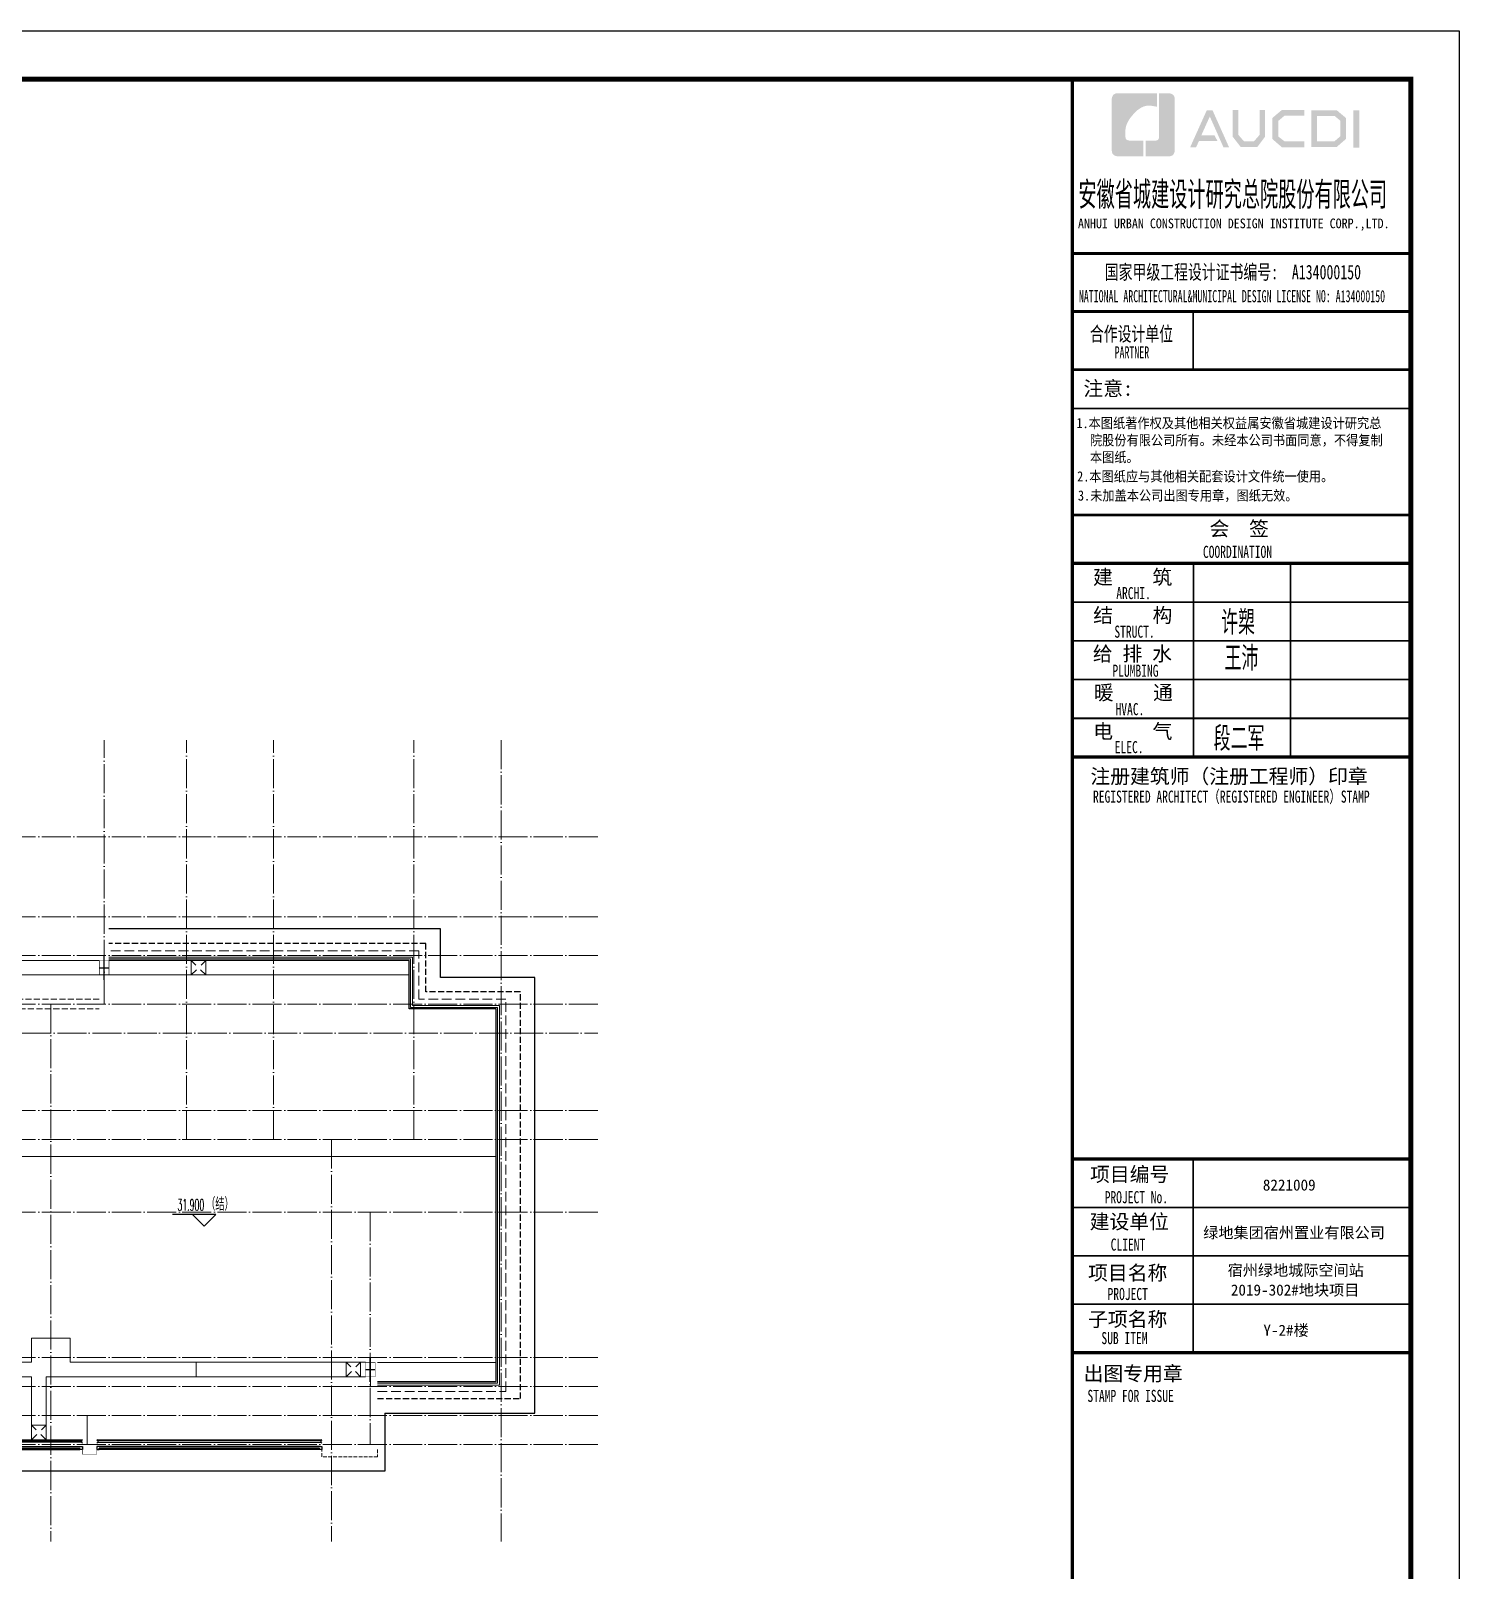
# Model space of a CAD drawing. Extents: x -518115 to 1124316, y -209821 to 1628073.
# Drawn here: x 868201 to 897714, y 284021 to 315815 of the extents above; entities that cross this region are included whole.
import ezdxf

# ---------------------------------------------------------------- set-up
doc = ezdxf.new("R2010")
doc.units = 0
doc.header["$LTSCALE"] = 1000
doc.header["$MEASUREMENT"] = 0
for name, pattern in [('#P_--_20B1_001_t3$0$DASH', [0.35, 0.25, -0.1]), ('__DASH', [0.35, 0.25, -0.1]), ('DASH', [0.35, 0.25, -0.1]), ('DOTE', [2.42, 2, -0.2, 0.02, -0.2])]:
    doc.linetypes.add(name, pattern=pattern)
for name, color, linetype in [('3-栏杆1', 135, 'Continuous'), ('DIM_ELEV', 3, 'Continuous'), ('ROOF', 183, 'Continuous'), ('图框', 140, 'Continuous'), ('图签文字', 147, 'Continuous'), ('机电标识类', 1, 'Continuous'), ('污水', 3, 'Continuous'), ('看线', 251, 'Continuous'), ('铝合金', 144, 'Continuous')]:
    doc.layers.add(name, color=color, linetype=linetype)
for name, color, linetype, lineweight in [('DOTE', 19, 'DOTE', 9), ('WINDOW', 144, 'Continuous', 15), ('图签', 147, 'Continuous', 18), ('平面-分水线', 214, 'Continuous', 15), ('平面-排水沟', 86, 'Continuous', 15), ('平面-栏杆', 135, 'Continuous', 15), ('平面-看线', 45, 'Continuous', 15)]:
    doc.layers.add(name, color=color, linetype=linetype, lineweight=lineweight)
doc.layers.add('yichutu', color=7, linetype='Continuous', true_color=0xffffff, plot=False)
doc.styles.add('_TCH_DIM', font='SIMPLEX.shx', dxfattribs={"width": 0.7, "bigfont": 'GBCBIG.shx'})
doc.styles.add('HT', font='')
doc.styles.add('宋体', font='', dxfattribs={"height": 50})
doc.styles.add('建筑图签-1', font='', dxfattribs={"width": 0.7})
doc.styles.add('建筑图签-2', font='TXT.shx', dxfattribs={"width": 0.5, "bigfont": 'HZTXT.shx'})
doc.styles.get('HT').set_extended_font_data('SimHei')
doc.styles.get('宋体').set_extended_font_data('SimSun')
doc.styles.get('建筑图签-1').set_extended_font_data('SimHei')

# ---------------------------------------------------------------- blocks, each defined once
blk = doc.blocks.new('yct-841-594-84100-59399.9999999999-100-1000.0')
at = {"layer": 'yichutu', "color": 7, "true_color": 0xffffff}
blk.add_lwpolyline([(0, 0), (0, 59400), (84100, 59400), (84100, 0)], close=True, dxfattribs=at)
blk = doc.blocks.new('GDGDGDGRGD')
at = {"linetype": '__DASH', "ltscale": 0.1}
blk.add_wipeout([(428917, 296115), (428717, 296115), (428717, 295815), (428917, 295815)], dxfattribs=at).dxf.layer = '污水'
at = {"layer": '机电标识类', "color": 250, "linetype": 'DASH', "ltscale": 400}
for p, q in [((428817, 295715), (428817, 296215)), ((428917, 295965), (428717, 295965))]:
    blk.add_line(p, q, dxfattribs=at)
at = {"layer": '污水', "linetype": '__DASH', "ltscale": 0.1, "const_width": 10}
blk.add_lwpolyline([(428917, 296115), (428717, 296115), (428717, 295815), (428917, 295815)], close=True, dxfattribs=at)
blk = doc.blocks.new('R5T6Y7TRF')
at = {"layer": '平面-分水线', "color": 4, "elevation": -134}
blk.add_lwpolyline([(392485, -26438), (392785, -26438), (392785, -26738), (392485, -26738)], close=True, dxfattribs=at)
for points in [[(392485, -26438), (392582, -26534)], [(392485, -26738), (392593, -26629)], [(392676, -26629), (392785, -26738)], [(392688, -26534), (392785, -26438)]]:
    blk.add_lwpolyline(points, dxfattribs=at)
blk = doc.blocks.new('GDGDGDSDA')
at = {"layer": 'DOTE', "linetype": 'DOTE', "ltscale": 0.3}
for p, q in [((461135, 370658), (461135, 376108)), ((462835, 367858), (462835, 376108)), ((464635, 367858), (464635, 376108)), ((467535, 367858), (467535, 376108)), ((469335, 376108), (469335, 359558)), ((471335, 374108), (417335, 374108)), ((471335, 372458), (417335, 372458)), ((471335, 371658), (417335, 371658)), ((471335, 370658), (417335, 370658)), ((460035, 370658), (460035, 359558)), ((417335, 370059), (471335, 370059)), ((471335, 368458), (417335, 368458)), ((471335, 367858), (417335, 367858)), ((465835, 367858), (465835, 359558)), ((471335, 366358), (417335, 366358)), ((471335, 363358), (417335, 363358)), ((466635, 363358), (466635, 362758)), ((471335, 362758), (417335, 362758)), ((471335, 362158), (417335, 362158)), ((460785, 362158), (460785, 361558)), ((471335, 361558), (417335, 361558))]:
    blk.add_line(p, q, dxfattribs=at)
blk = doc.blocks.new('院标1')
h = blk.add_hatch(color=150)
h.dxf.hatch_style = 1
h.set_gradient(color1=(33, 113, 253), color2=(33, 113, 253), tint=1, name='INVCURVED')
edge = h.paths.add_edge_path()
edge.add_spline(control_points=[(116373, 648379), (116379, 648379), (116382, 648379), (116391, 648379), (116391, 648379), (116391, 648379), (116616, 648379), (116616, 648379), (116616, 648379), (116616, 648379), (116616, 648054), (116616, 648054), (116616, 648054), (116616, 648054), (116108, 648054), (116108, 648054), (116108, 648054), (116028, 648054), (115963, 648111), (115963, 648199), (115963, 648199), (115963, 648199), (115963, 649215), (115963, 649215), (115963, 649215), (115963, 649295), (116018, 649360), (116108, 649360), (116108, 649360), (116108, 649360), (116897, 649360), (116897, 649360), (116897, 649360), (116897, 649360), (116897, 649080), (116897, 649080), (116897, 649080), (116897, 649080), (116566, 649140), (116356, 648859), (116356, 648859), (116245, 648719), (116240, 648545), (116247, 648466), (116247, 648466), (116254, 648386), (116247, 648466), (116247, 648466), (116247, 648466), (116247, 648466), (116258, 648374), (116373, 648379)], knot_values=[0, 0, 0, 0, 0.071429, 0.071429, 0.071429, 0.107143, 0.142857, 0.142857, 0.142857, 0.178571, 0.214286, 0.214286, 0.214286, 0.25, 0.285714, 0.285714, 0.285714, 0.321429, 0.357143, 0.357143, 0.357143, 0.392857, 0.428571, 0.428571, 0.428571, 0.464286, 0.5, 0.5, 0.5, 0.535714, 0.571429, 0.571429, 0.571429, 0.607143, 0.642857, 0.642857, 0.642857, 0.678571, 0.714286, 0.714286, 0.714286, 0.75, 0.785714, 0.785714, 0.785714, 0.821429, 0.857143, 0.857143, 0.857143, 0.928571, 1, 1, 1, 1], degree=3, periodic=0)
h = blk.add_hatch(color=150)
h.dxf.hatch_style = 1
h.set_gradient(color1=(33, 113, 253), color2=(33, 113, 253), tint=1, name='INVCURVED')
edge = h.paths.add_edge_path()
edge.add_spline(control_points=[(117268, 649215), (117268, 649215), (117268, 648199), (117268, 648199), (117268, 648199), (117268, 648114), (117212, 648054), (117123, 648054), (117123, 648054), (117123, 648054), (116663, 648054), (116663, 648054), (116663, 648054), (116663, 648054), (116663, 648379), (116663, 648379), (116663, 648379), (116663, 648379), (116865, 648379), (116865, 648379), (116865, 648379), (116907, 648379), (116941, 648413), (116941, 648455), (116941, 648455), (116941, 648455), (116941, 649360), (116941, 649360), (116941, 649360), (116941, 649360), (117123, 649360), (117123, 649360), (117123, 649360), (117204, 649360), (117268, 649306), (117268, 649215)], knot_values=[0, 0, 0, 0, 0.1, 0.1, 0.1, 0.15, 0.2, 0.2, 0.2, 0.25, 0.3, 0.3, 0.3, 0.35, 0.4, 0.4, 0.4, 0.45, 0.5, 0.5, 0.5, 0.55, 0.6, 0.6, 0.6, 0.65, 0.7, 0.7, 0.7, 0.75, 0.8, 0.8, 0.8, 0.9, 1, 1, 1, 1], degree=3, periodic=0)
blk = doc.blocks.new('TK')
at = {"layer": '图框'}
h = blk.add_hatch(color=256, dxfattribs=at)
h.paths.add_polyline_path([(547288, 547072), (547414, 547072), (547414, 546302), (547288, 546302)])
h.paths.add_polyline_path([(546536, 546956), (546536, 546430), (546896, 546430), (547020, 546536), (547020, 546855), (546900, 546956)], flags=16)
h.paths.add_polyline_path([(546418, 547074), (546418, 546311), (546940, 546311), (547138, 546482), (547138, 546910), (546943, 547074)])
h.paths.add_polyline_path([(546275, 547077), (546275, 546962), (545868, 546962), (545735, 546851), (545735, 546531), (545868, 546429), (546277, 546429), (546277, 546307), (545813, 546307), (545611, 546481), (545611, 546910), (545809, 547077)])
h.paths.add_polyline_path([(544792, 547075), (544912, 547075), (544912, 546565), (545026, 546433), (545237, 546433), (545351, 546565), (545351, 547075), (545465, 547075), (545465, 546528), (545301, 546311), (544963, 546311), (544792, 546530)])
h.paths.add_polyline_path([(544260, 547074), (544377, 547074), (544719, 546310), (544603, 546310), (544322, 546944), (544147, 546556), (544418, 546556), (544479, 546440), (544098, 546440), (544039, 546308), (543916, 546308)])
for p, q in [((541480, 544114), (548480, 544114)), ((541480, 544114), (548480, 544114)), ((541480, 542914), (548480, 542914))]:
    blk.add_line(p, q, dxfattribs=at)
blk.add_lwpolyline([(465375, 548714), (549475, 548714), (549475, 489314), (465375, 489314)], close=True, dxfattribs=at)
blk.add_lwpolyline([(465375, 548714), (549475, 548714), (549475, 489314), (465375, 489314)], close=True, dxfattribs=at)
at = {"layer": '图框', "const_width": 100}
blk.add_lwpolyline([(548475, 490314), (548475, 547714), (467875, 547714), (467875, 490314)], close=True, dxfattribs=at)
at = {"layer": '图框'}
for points, const_width in [([(541480, 490314), (541480, 547714)], 70), ([(541480, 544114), (548480, 544114)], 60), ([(541480, 542914), (548480, 542914)], 60), ([(541480, 542914), (548480, 542914)], 60), ([(543980, 542914), (543980, 541714)], 35), ([(541480, 541714), (548480, 541714)], 60), ([(541480, 541714), (548480, 541714)], 60), ([(541480, 540913), (548480, 540913)], 35), ([(541488, 538714), (548488, 538714)], 60), ([(541488, 537714), (548488, 537714)], 70), ([(541488, 537714), (548488, 537714)], 70), ([(543988, 537714), (543988, 533714)], 35), ([(545988, 537714), (545988, 533714)], 35), ([(541488, 536914), (548488, 536914)], 35), ([(541488, 536114), (548488, 536114)], 35), ([(541488, 535314), (548488, 535314)], 35), ([(541488, 534514), (548488, 534514)], 35), ([(541488, 533714), (548488, 533714)], 70), ([(541480, 525414), (548480, 525414)], 70), ([(541480, 525414), (548480, 525414)], 70), ([(543980, 521414), (543980, 525414)], 35), ([(541480, 524414), (548480, 524414)], 35), ([(541480, 523414), (548480, 523414)], 35), ([(541480, 522414), (548480, 522414)], 35), ([(548480, 521414), (541480, 521414)], 70)]:
    blk.add_lwpolyline(points, dxfattribs=dict(at, const_width=const_width))
blk.add_blockref('院标1', (426331, -101935))
for s, height, style, width, p in [('ANHUI URBAN CONSTRUCTION DESIGN INSTITUTE CORP.,LTD.', 200, '建筑图签-1', 0.91, (541598, 544636)), ('NATIONAL ARCHITECTURAL&MUNICIPAL DESIGN LICENSE NO: A134000150', 250, '建筑图签-1', 0.6, (541617, 543108)), ('PARTNER', 250, '建筑图签-1', 0.6, (542355, 541947)), ('1.本图纸著作权及其他相关权益属安徽省城建设计研究总', 210, 'HT', 0.88, (541566, 540507)), ('院股份有限公司所有。未经本公司书面同意，不得复制', 210, 'HT', 0.88, (541845, 540153)), ('本图纸。', 210, 'HT', 0.88, (541845, 539803)), (' 2.本图纸应与其他相关配套设计文件统一使用。 ', 210, 'HT', 0.88, (541455, 539406)), ('3.未加盖本公司出图专用章，图纸无效。', 210, 'HT', 0.88, (541598, 539011)), ('COORDINATION', 250, '建筑图签-1', 0.7, (544180, 537827)), ('ARCHI.', 250, '建筑图签-1', 0.7, (542389, 536975)), ('STRUCT.', 250, '建筑图签-1', 0.7, (542350, 536179)), ('PLUMBING', 250, '建筑图签-1', 0.7, (542309, 535372)), ('HVAC.', 250, '建筑图签-1', 0.7, (542374, 534579)), ('ELEC.', 250, '建筑图签-1', 0.7, (542358, 533794)), ('REGISTERED ARCHITECT（REGISTERED ENGINEER）STAMP', 250, '建筑图签-1', 0.7, (541909, 532772)), ('PROJECT No.', 250, '建筑图签-1', 0.7, (542150, 524499, -1799)), ('CLIENT', 250, '建筑图签-1', 0.7, (542274, 523520)), ('PROJECT', 250, '建筑图签-1', 0.7, (542209, 522500)), ('SUB ITEM', 250, '建筑图签-1', 0.7, (542082, 521589)), ('STAMP FOR ISSUE', 250, '建筑图签-1', 0.7, (541793, 520395))]:
    blk.add_text(s, height=height, dxfattribs=dict(at, style=style, width=width)).set_placement(p)
at = {"layer": '图签', "color": 2, "style": '宋体'}
for s, height, p in [('8221009', 229.3, (545417, 524761)), ('绿地集团宿州置业有限公司', 229.34, (544185, 523776)), ('宿州绿地城际空间站', 229.3, (544690, 523001)), ('2019-302#地块项目', 229.34, (544757, 522592)), ('Y-2#楼', 229.3, (545429, 521761))]:
    blk.add_text(s, height=height, dxfattribs=at).set_placement(p)
at = {"layer": '图签文字', "color": 7, "style": '建筑图签-1'}
for s, height, width, p in [('安徽省城建设计研究总院股份有限公司', 500, 0.55, (541608, 545091)), ('国家甲级工程设计证书编号:  A134000150', 300, 0.7, (542152, 543581)), ('合作设计单位', 300, 0.7, (541845, 542304))]:
    blk.add_text(s, height=height, dxfattribs=dict(at, width=width)).set_placement(p)
for s, p in [('注意:', (541711, 541177)), ('会  签', (544315, 538281)), ('建    筑', (541910, 537280)), ('结    构', (541914, 536493)), ('给 排 水', (541905, 535699)), ('暖    通', (541923, 534896)), ('电    气', (541913, 534096)), ('注册建筑师（注册工程师）印章', (541855, 533167)), ('项目编号', (541848, 524946)), ('建设单位', (541840, 523969)), ('项目名称', (541807, 522911)), ('子项名称', (541807, 521954)), ('出图专用章', (541716, 520832))]:
    blk.add_text(s, height=300, dxfattribs=at).set_placement(p)
at = {"layer": '图签文字', "color": 1, "style": '建筑图签-2', "width": 0.7}
for s, p in [('许槊', (544555, 536242)), ('王沛', (544626, 535501)), ('段二军', (544401, 533845))]:
    blk.add_text(s, height=500, dxfattribs=at).set_placement(p)

msp = doc.modelspace()

# ---------------------------------------------------------------- linework, layer by layer
at = {"color": 30, "const_width": 8}
msp.add_lwpolyline([(869566.6, 286515.4), (869566.6, 286415.4), (869266.6, 286415.4), (869266.6, 286515.4)], dxfattribs=at)
at = {"layer": '3-栏杆1', "color": 5}
for p, q in [((867986.8, 286697.5), (869246.3, 286697.6)), ((869246.3, 286668.3), (867986.8, 286668.2)), ((869266.6, 286715.4), (869246.3, 286697.6)), ((869246.3, 286697.6), (869246.3, 286668.3)), ((869266.6, 286648.4), (869246.3, 286668.3)), ((869566.6, 286715.4), (869586.8, 286697.6)), ((869586.8, 286697.6), (869566.6, 286715.4)), ((869566.6, 286648.4), (869586.8, 286668.3)), ((869586.8, 286697.6), (869586.8, 286668.3)), ((874196.3, 286697.5), (869586.8, 286697.6)), ((869586.8, 286668.3), (874196.3, 286668.2)), ((874216.6, 286715.4), (874196.3, 286697.6)), ((874196.3, 286697.6), (874216.6, 286715.4)), ((874196.3, 286697.6), (874196.3, 286668.3)), ((874216.6, 286648.4), (874196.3, 286668.3)), ((874196.3, 286668.3), (874216.6, 286648.4))]:
    msp.add_line(p, q, dxfattribs=at)
at = {"layer": 'DIM_ELEV'}
for p, q in [((872023, 291367.3), (871130.7, 291367.3)), ((871783, 291127.3), (871543, 291367.3)), ((871783, 291127.3), (872023, 291367.3))]:
    msp.add_line(p, q, dxfattribs=at)
at = {"layer": 'WINDOW', "linetype": 'DASH', "ltscale": 0.5}
for p, q in [((869616.6, 295815.4), (866916.6, 295815.4)), ((866916.6, 295615.4), (869616.6, 295615.4))]:
    msp.add_line(p, q, dxfattribs=at)
at = {"layer": '平面-排水沟'}
for p, q in [((866766.6, 292565.4), (877816.6, 292565.4)), ((868216.5, 288315.4), (862616.7, 288315.4)), ((875115.9, 288314.7), (869016.5, 288315.4)), ((871616.5, 288015.1), (871616.5, 288315.1)), ((875367.2, 288314.5), (877816.6, 288314.5)), ((868216.5, 288015.4), (852916.9, 288015.5)), ((868516.5, 288015.4), (868516.5, 286715.4)), ((875116.6, 288014.7), (868516.5, 288015.4))]:
    msp.add_line(p, q, dxfattribs=at)
for points in [[(868216.5, 288315.4), (868216.5, 288815.4), (869016.5, 288815.4), (869016.6, 288315.4)], [(868216.5, 286715.4), (868216.5, 288015.4)]]:
    msp.add_lwpolyline(points, dxfattribs=at)
at = {"layer": '平面-看线'}
for p, q in [((867966.6, 286715.4), (869266.6, 286715.4)), ((869566.6, 286715.4), (874216.6, 286715.4))]:
    msp.add_line(p, q, dxfattribs=at)
at = {"layer": '平面-看线', "linetype": 'DASH', "ltscale": 0.3}
msp.add_lwpolyline([(875366.6, 286515.4), (875366.6, 286365.4), (874216.6, 286365.4), (874216.6, 286515.4)], dxfattribs=at)
at = {"layer": '看线', "color": 201}
msp.add_lwpolyline([(875516.6, 287265.4), (875516.6, 286065.4), (855316.6, 286065.4), (855316.6, 287565.4), (852916.6, 287565.4)], dxfattribs=at)
at = {"layer": '铝合金', "color": 36}
for points in [[(867996.6, 286575.4), (869236.6, 286575.4)], [(868016.6, 286545.4), (869216.6, 286545.4)], [(868016.6, 286515.4), (869216.6, 286515.4)], [(869236.6, 286575.4), (869266.6, 286575.4), (869266.6, 286515.4), (869216.6, 286515.3), (869216.6, 286545.3)], [(869266.6, 286545.4), (869266.6, 286515.4), (869216.6, 286515.3), (869216.6, 286525.3), (869216.6, 286525.3), (869216.6, 286545.4)], [(869596.6, 286575.4), (869566.6, 286575.4), (869566.6, 286515.4), (869616.6, 286515.3), (869616.6, 286545.3)], [(869566.6, 286545.4), (869566.6, 286515.4), (869616.6, 286515.3), (869616.6, 286525.3), (869616.6, 286525.3), (869616.6, 286545.4)], [(874186.6, 286575.4), (869596.6, 286575.4)], [(874166.6, 286545.4), (869616.6, 286545.4)], [(874166.6, 286515.4), (869616.6, 286515.4)], [(874186.6, 286575.4), (874216.6, 286575.4), (874216.6, 286515.4), (874166.6, 286515.4), (874166.6, 286545.4)], [(874216.6, 286545.4), (874216.6, 286515.4), (874166.6, 286515.4), (874166.6, 286525.4), (874166.6, 286525.4), (874166.6, 286545.4)]]:
    msp.add_lwpolyline(points, dxfattribs=at)

# ---------------------------------------------------------------- block references
at = {"color": 2, "xscale": -1, "rotation": 359.9999999999918}
msp.add_blockref('R5T6Y7TRF', (1264301.4, 323053, 134.4), dxfattribs=at)
at = {"color": 2, "xscale": -1}
msp.add_blockref('R5T6Y7TRF', (1261001.4, 313453, 134.4), dxfattribs=at)
at = {"layer": 'yichutu'}
msp.add_blockref('yct-841-594-84100-59399.9999999999-100-1000.0', (813614.1, 256415.2), dxfattribs=at)

# ---------------------------------------------------------------- texts
at = {"layer": 'DIM_ELEV', "color": 7, "style": '_TCH_DIM'}
for s, height, width, p in [('31.900', 238, 0.494118, (871231.5, 291447.4)), ('（结）', 270.07, 0.7, (871825.1, 291447.4))]:
    msp.add_text(s, height=height, dxfattribs=dict(at, width=width)).set_placement(p)

# ---------------------------------------------------------------- next in the draw order: block references
at = {"xscale": -1}
msp.add_blockref('GDGDGDGRGD', (1298533.4, 500), dxfattribs=at)

# ---------------------------------------------------------------- next in the draw order: linework, layer by layer
at = {"layer": 'ROOF', "ltscale": 0.8}
for points in [[(875516.6, 287265.4), (878616.6, 287265.4), (878616.6, 296265.4), (876666.6, 296265.4), (876666.6, 297265.4), (869816.6, 297265.4)], [(875366.6, 287915.4), (877816.6, 287915.4), (877816.6, 295615.4), (876016.6, 295615.4), (876016.6, 296615.4), (869816.6, 296615.4)]]:
    msp.add_lwpolyline(points, dxfattribs=at)
at = {"layer": '平面-排水沟'}
for p, q in [((869616.6, 296615.4), (866916.6, 296615.4)), ((866916.6, 296315.4), (876016.6, 296315.4))]:
    msp.add_line(p, q, dxfattribs=at)
at = {"layer": '平面-栏杆'}
for points in [[(875366.6, 287845.4), (877886.6, 287845.4), (877886.6, 295685.4), (876086.6, 295685.4), (876086.6, 296685.4), (869816.6, 296685.4)], [(875366.6, 287885.4), (877846.6, 287885.4), (877846.6, 295645.4), (876046.6, 295645.4), (876046.6, 296645.4), (869816.6, 296645.4)]]:
    msp.add_lwpolyline(points, dxfattribs=at)
at = {"layer": '平面-看线', "linetype": 'DASH', "ltscale": 0.8}
msp.add_lwpolyline([(875366.6, 287715.4), (878016.6, 287715.4), (878016.6, 295815.4), (876216.6, 295815.4), (876216.6, 296815.4), (869816.6, 296815.4)], dxfattribs=at)
at = {"layer": '看线', "color": 202, "linetype": '#P_--_20B1_001_t3$0$DASH', "ltscale": 0.5}
msp.add_lwpolyline([(875366.6, 287565.4), (878316.6, 287565.4), (878316.6, 295965.4), (876366.6, 295965.4), (876366.6, 296965.4), (869816.6, 296965.4)], dxfattribs=at)

# ---------------------------------------------------------------- next in the draw order: block references
at = {"xscale": -1}
msp.add_blockref('GDGDGDGRGD', (1304033.4, -7800.6), dxfattribs=at)

# ---------------------------------------------------------------- next in the draw order: linework, layer by layer
at = {"layer": 'DOTE', "linetype": 'DOTE', "ltscale": 0.3}
msp.add_line((875216.6, 291415.4), (875216.6, 286615.4), dxfattribs=at)

# ---------------------------------------------------------------- next in the draw order: block references
for name, p in [('TK', (348239.1, -232898.5)), ('GDGDGDSDA', (408581.8, -74943))]:
    msp.add_blockref(name, p)
at = {"color": 2, "xscale": -1}
msp.add_blockref('R5T6Y7TRF', (1267501.4, 314753, 134.4), dxfattribs=at)

doc.saveas('drawing.dxf')
